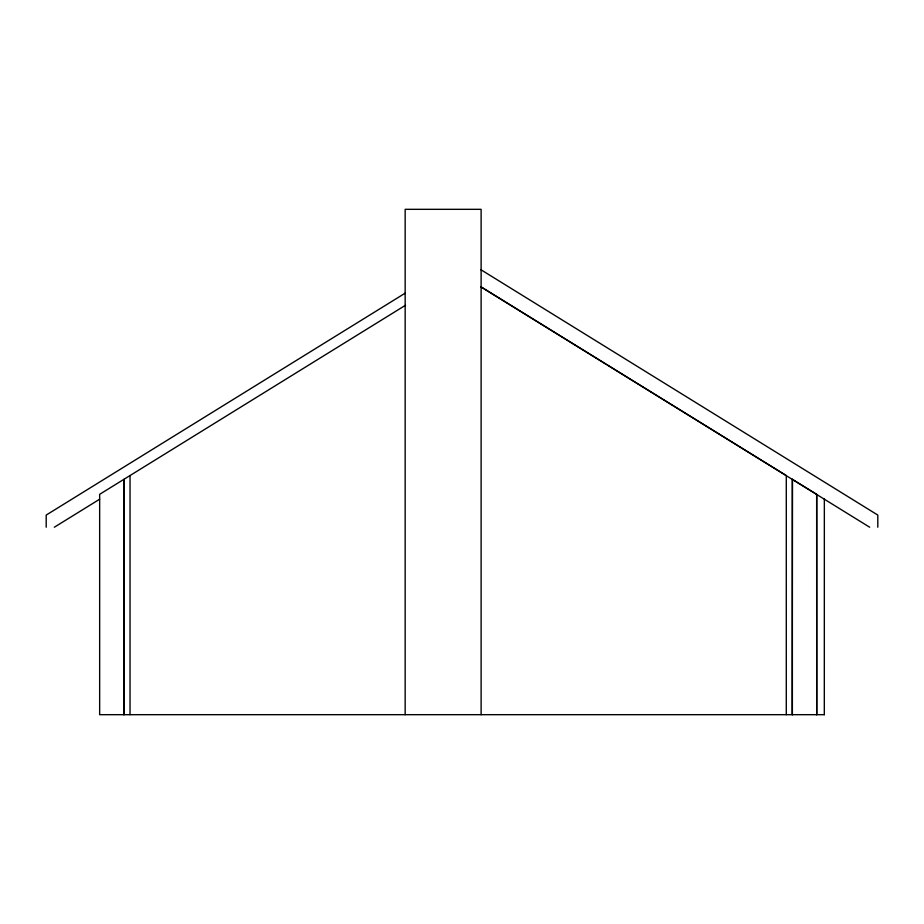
<?xml version="1.0" encoding="UTF-8"?>
<svg xmlns="http://www.w3.org/2000/svg" width="924" height="924" viewBox="0 0 924 924"><rect width="100%" height="100%" fill="white"/><g stroke="black" fill="none" stroke-linecap="round" stroke-linejoin="round"><path stroke-width="1.39" d="M405.243 293.116L46.2 515.072L46.2 527.223M405.521 305.243L99.653 494.328L99.653 714.679L824.347 714.679M54.331 527.223L99.677 499.203M130.03 475.548L130.03 714.679M480.769 269.635L877.8 515.072L877.8 527.223M481.138 286.902L606.063 364.125M607.287 364.888L786.289 475.548L786.289 714.679M792.365 479.302L816.677 494.328L816.712 714.679L816.677 494.328M481.219 287.087L869.669 527.223M824.347 498.648L824.312 714.679M792.365 714.679L792.399 479.302L792.215 714.679M481.115 714.679L481.115 209.321L405.162 209.321L405.162 714.679M123.955 714.679L123.955 479.302L123.804 714.679"/></g></svg>
